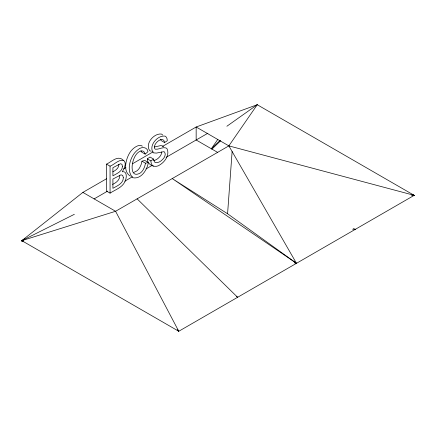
<?xml version="1.0" encoding="UTF-8"?>
<svg xmlns="http://www.w3.org/2000/svg" width="436" height="436" viewBox="0 0 436 436"><rect width="100%" height="100%" fill="white"/><g stroke="black" fill="none" stroke-linecap="round" stroke-linejoin="round"><path stroke-width="0.65" d="M162.53 146.414L196.156 127.001L228.856 145.88L296.48 263.311L227.576 213.754L232.121 151.548M119.791 175.621C119.911 179.959 116.118 182.782 112.575 184.428M118.897 164.307C118.995 167.964 115.807 170.356 112.848 171.811M140.953 150.567L141.64 152.082L145.177 154.121L147.973 151.679C147.297 146.589 141.122 146.567 138.103 149.624A13.93 8.044 -60 0 0 134.288 153.352C129.432 159.941 126.614 171.255 132.784 177.725C141.144 179.545 147.254 169.74 148.338 162.492L144.801 160.448L141.962 161.184L141.106 164.661L139.722 167.615A7.984 4.611 -60 0 1 136.828 170.907L133.787 172.449M148.338 162.492L145.499 163.228L144.643 166.705L143.259 169.653A7.984 4.611 -60 0 1 140.365 172.945C126.402 181.191 132.092 148.883 143.008 151.085L144.262 152.11L145.177 154.121M217.777 139.422L211.335 148.752L220.126 140.321M23.141 241.364L21.8 241.599L21.8 240.656L115.584 211.28L228.856 145.88L257.24 104.727L414.2 195.344L178.76 331.273L21.8 240.656L82.884 192.401L106.482 178.776M211.825 149.226L220.611 140.795M226.878 126.255L257.24 104.727L196.156 127.001L196.156 139.989L217.76 152.464M164.59 142.545C163.505 134.888 152.611 143.608 154.638 148.496L155.265 149.199C158.889 149.695 162.301 146.888 165.925 147.918L167.064 148.78C169.806 154.775 165.124 161.658 160.023 164.759C155.396 168.661 147.155 164.917 147.335 158.873L150.011 157.031L153.548 159.075L154.437 161.887L155.325 162.546C158.759 163.238 161.887 160.584 163.843 158.023A5.014 2.894 -60 0 0 165.217 153.973L164.634 152.099L163.86 151.674L156.366 153.096L153.396 152.862C148.082 146.164 157.358 134.991 165.07 136.114L166.258 137.073L167.015 138.643L167.315 140.714L164.59 142.545L161.053 140.501L160.731 139.193M153.379 166.187L152.05 165.086L151.194 163.293L150.872 160.917L153.548 159.075M106.526 164.127C111.594 161.854 117.889 154.682 123.388 160.334A8.666 5.003 -60 0 1 125.236 164.312L124.489 168.002L122.233 171.768L123.955 171.74L125.225 172.487L126.009 173.915L126.271 175.964A10.366 5.984 -60 0 1 124.925 181.708C122.113 187.676 115.159 189.747 110.063 193.143L106.526 191.099L106.526 164.127L110.063 166.171C114.461 164.579 118.363 159.472 123.388 160.334M123.59 168.895L125.95 167.533M132.44 163.789L153.09 151.864M23.157 240.677L21.8 240.656L24.738 238.961M94.094 198.92L107.659 191.082M124.772 181.207L132.44 176.776M146.011 168.945L152.502 165.195M166.067 157.363L207.907 133.209M256.063 105.403L257.24 104.727M23.141 240.421L21.8 240.656L74.36 214.31M21.8 240.656L23.081 240.209M154.328 146.997L160.759 145.586L162.388 145.875L163.527 146.736M153.576 160.595C156.339 160.121 158.671 158.186 160.306 155.979A5.014 2.894 -60 0 0 161.68 151.935M352.62 229.205L355.34 229.325L353.438 228.611M411.48 195.214L414.2 195.344L412.227 194.816M412.194 194.952L414.2 195.344L228.856 145.88M294.491 262.87L296.48 263.311L172.22 178.58L227.576 213.754M151.199 151.178L149.859 150.818C144.545 144.12 153.821 132.947 161.533 134.07L162.721 135.035M130.271 176.079C122.282 171.212 126.091 157.56 130.751 151.308A13.93 8.044 -60 0 1 134.566 147.581C136.741 146.044 139.874 144.409 142.387 146.158M147.335 158.873L150.872 160.917M141.962 161.184L145.499 163.228M294.714 262.292L296.48 263.311M82.884 192.401L115.584 211.28L178.76 331.273L177.485 329.681M236.585 296.415L237.62 297.292L137.117 198.849M178.068 330.107L178.76 331.273M110.063 166.171L110.063 193.143M123.328 177.665C123.443 183.518 117.071 185.91 112.908 188.319L112.908 179.043L121.006 174.82L122.712 175.397L123.328 177.665M122.434 166.35C122.478 171.626 116.565 173.577 112.908 175.861L112.908 167.713L120.461 163.729L121.922 164.279L122.434 166.35"/></g></svg>
